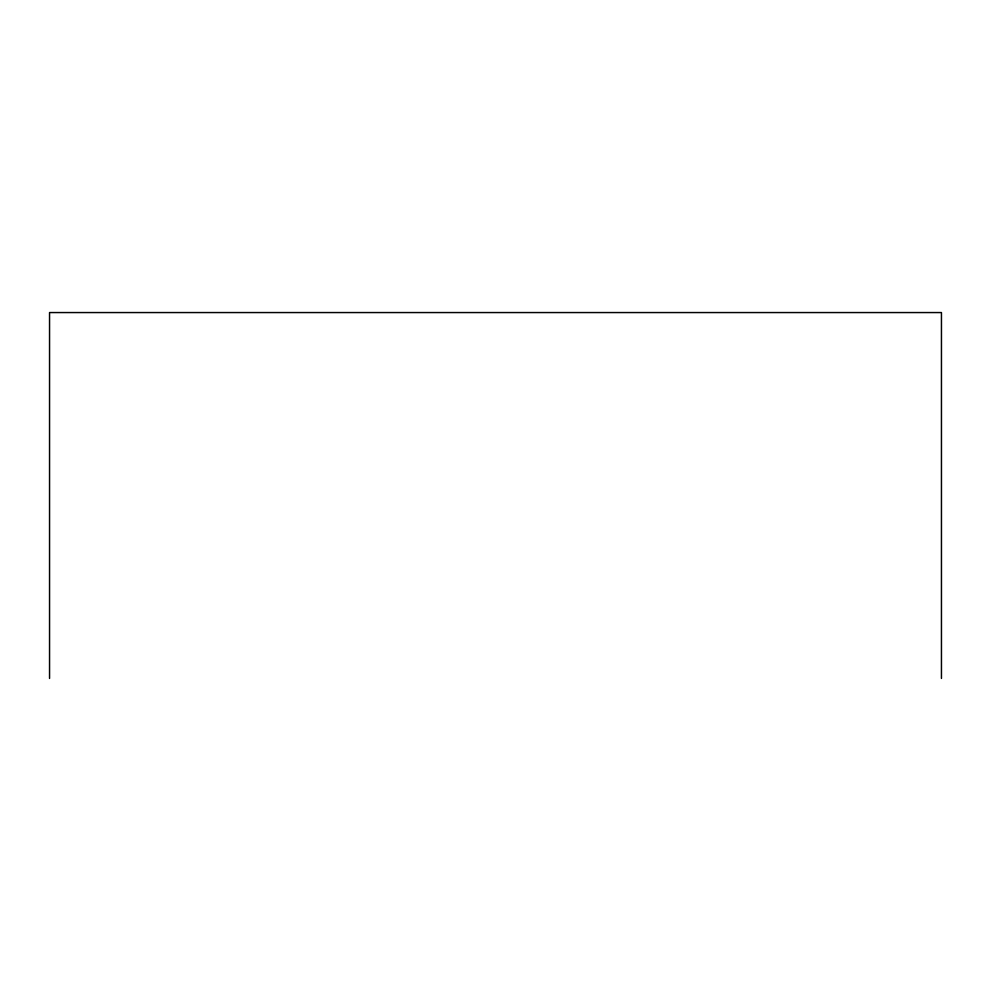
<?xml version="1.0" encoding="UTF-8"?>
<svg xmlns="http://www.w3.org/2000/svg" width="991" height="991" viewBox="0 0 991 991"><rect width="100%" height="100%" fill="white"/><g stroke="black" fill="none" stroke-linecap="round" stroke-linejoin="round"><path stroke-width="1.49" d="M941.45 678.439L941.45 312.561L49.55 312.561L49.55 678.439"/></g></svg>
